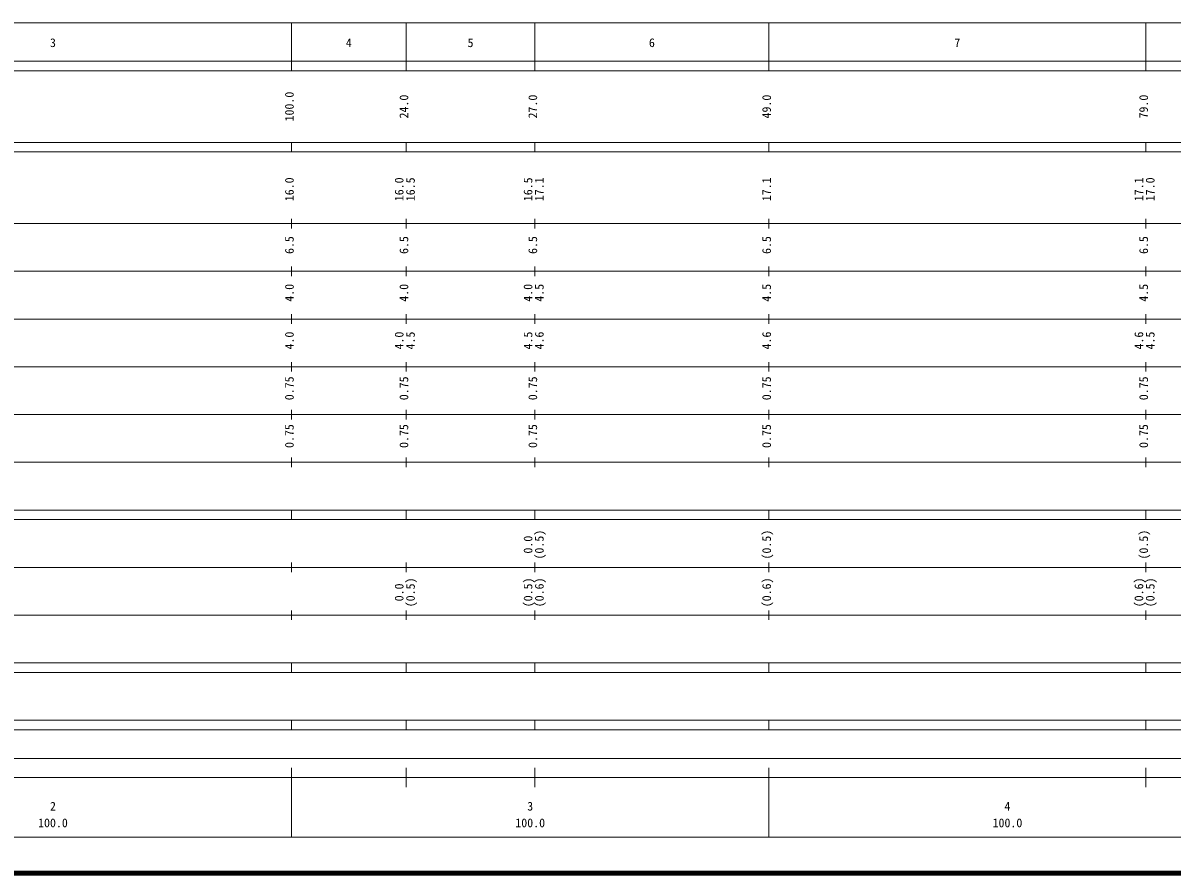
# Model space of a CAD drawing. Units: millimetres on the paper, enlarged 1000 times. Extents: x 40000 to 680000, y 20000 to 380000.
# Drawn here: x 211719 to 452485, y 20000 to 198000 of the extents above; entities that cross this region are included whole.
import ezdxf
from ezdxf.enums import TextEntityAlignment as Align

# ---------------------------------------------------------------- set-up
doc = ezdxf.new("R2010")
doc.units = ezdxf.units.MM
doc.header["$LTSCALE"] = 1000
doc.layers.add('M-TTL', color=2, linetype='Continuous', lineweight=140)
doc.layers.add('M-TTL-BAND', color=7, linetype='Continuous', lineweight=13)
doc.styles.add('ＭＳ ゴシック', font='')
doc.styles.get('ＭＳ ゴシック').set_extended_font_data('MS Gothic')

msp = doc.modelspace()

# ---------------------------------------------------------------- linework, layer by layer
at = {"layer": 'M-TTL'}
msp.add_line((40000, 20000), (680000, 20000), dxfattribs=at)
at = {"layer": 'M-TTL-BAND'}
for p, q in [((68000, 198000), (579000, 198000)), ((268000, 188000), (268000, 198000)), ((292000, 188000), (292000, 198000)), ((319000, 188000), (319000, 198000)), ((368000, 188000), (368000, 198000)), ((447000, 188000), (447000, 198000)), ((40000, 190000), (579000, 190000)), ((40000, 188000), (579000, 188000)), ((40000, 173000), (579000, 173000)), ((40000, 171000), (579000, 171000)), ((268000, 171000), (268000, 173000)), ((292000, 171000), (292000, 173000)), ((319000, 171000), (319000, 173000)), ((368000, 171000), (368000, 173000)), ((447000, 171000), (447000, 173000)), ((268000, 155000), (268000, 157000)), ((292000, 155000), (292000, 157000)), ((319000, 155000), (319000, 157000)), ((368000, 155000), (368000, 157000)), ((447000, 155000), (447000, 157000)), ((40000, 156000), (579000, 156000)), ((268000, 145000), (268000, 147000)), ((292000, 145000), (292000, 147000)), ((319000, 145000), (319000, 147000)), ((368000, 145000), (368000, 147000)), ((447000, 145000), (447000, 147000)), ((46000, 146000), (579000, 146000)), ((52000, 136000), (579000, 136000)), ((268000, 135000), (268000, 137000)), ((292000, 135000), (292000, 137000)), ((319000, 135000), (319000, 137000)), ((368000, 135000), (368000, 137000)), ((447000, 135000), (447000, 137000)), ((46000, 126000), (579000, 126000)), ((268000, 125000), (268000, 127000)), ((292000, 125000), (292000, 127000)), ((319000, 125000), (319000, 127000)), ((368000, 125000), (368000, 127000)), ((447000, 125000), (447000, 127000)), ((52000, 116000), (579000, 116000)), ((268000, 115000), (268000, 117000)), ((292000, 115000), (292000, 117000)), ((319000, 115000), (319000, 117000)), ((368000, 115000), (368000, 117000)), ((447000, 115000), (447000, 117000)), ((46000, 106000), (579000, 106000)), ((268000, 105000), (268000, 107000)), ((292000, 105000), (292000, 107000)), ((319000, 105000), (319000, 107000)), ((368000, 105000), (368000, 107000)), ((447000, 105000), (447000, 107000)), ((40000, 96000), (579000, 96000)), ((40000, 94000), (579000, 94000)), ((268000, 94000), (268000, 96000)), ((292000, 94000), (292000, 96000)), ((319000, 94000), (319000, 96000)), ((368000, 94000), (368000, 96000)), ((447000, 94000), (447000, 96000)), ((268000, 83000), (268000, 85000)), ((292000, 83000), (292000, 85000)), ((319000, 83000), (319000, 85000)), ((368000, 83000), (368000, 85000)), ((447000, 83000), (447000, 85000)), ((49000, 84000), (579000, 84000)), ((268000, 73000), (268000, 75000)), ((292000, 73000), (292000, 75000)), ((319000, 73000), (319000, 75000)), ((368000, 73000), (368000, 75000)), ((447000, 73000), (447000, 75000)), ((40000, 74000), (579000, 74000)), ((40000, 64000), (579000, 64000)), ((268000, 62000), (268000, 64000)), ((292000, 62000), (292000, 64000)), ((319000, 62000), (319000, 64000)), ((368000, 62000), (368000, 64000)), ((447000, 62000), (447000, 64000)), ((40000, 62000), (579000, 62000)), ((40000, 52000), (579000, 52000)), ((268000, 50000), (268000, 52000)), ((292000, 50000), (292000, 52000)), ((319000, 50000), (319000, 52000)), ((368000, 50000), (368000, 52000)), ((447000, 50000), (447000, 52000)), ((40000, 50000), (579000, 50000)), ((71000, 44000), (565000, 44000)), ((268000, 27500), (268000, 42000)), ((292000, 38000), (292000, 42000)), ((319000, 38000), (319000, 42000)), ((368000, 27500), (368000, 42000)), ((447000, 38000), (447000, 42000)), ((40000, 40000), (579000, 40000)), ((68000, 27500), (579000, 27500))]:
    msp.add_line(p, q, dxfattribs=at)

# ---------------------------------------------------------------- texts
at = {"layer": 'M-TTL-BAND', "style": 'ＭＳ ゴシック'}
for s, p in [('3', (218000, 192405)), ('4', (280000, 192405)), ('5', (305500, 192405)), ('6', (343500, 192405)), ('7', (407500, 192405)), ('2', (218000, 32523)), ('3', (318000, 32523)), ('4', (418000, 32523)), ('100.0', (218000, 29033)), ('100.0', (318000, 29033)), ('100.0', (418000, 29033))]:
    msp.add_text(s, height=1833, dxfattribs=at).set_placement(p, align=Align.BOTTOM_CENTER)
for s, p in [('100.0', (269000, 180500)), ('24.0', (293000, 180500)), ('27.0', (320000, 180500)), ('49.0', (369000, 180500)), ('79.0', (448000, 180500)), ('16.0', (269000, 163174)), ('16.0', (292000, 163174)), ('16.5', (294370, 163174)), ('16.5', (319000, 163174)), ('17.1', (321370, 163174)), ('17.1', (369000, 163174)), ('17.1', (447000, 163174)), ('17.0', (449370, 163174)), ('6.5', (269000, 151500)), ('6.5', (293000, 151500)), ('6.5', (320000, 151500)), ('6.5', (369000, 151500)), ('6.5', (448000, 151500)), ('4.0', (269000, 141500)), ('4.0', (293000, 141500)), ('4.0', (319000, 141500)), ('4.5', (321370, 141500)), ('4.5', (369000, 141500)), ('4.5', (448000, 141500)), ('4.0', (269000, 131500)), ('4.0', (292000, 131500)), ('4.5', (294370, 131500)), ('4.5', (319000, 131500)), ('4.6', (321370, 131500)), ('4.6', (369000, 131500)), ('4.6', (447000, 131500)), ('4.5', (449370, 131500)), ('0.75', (269000, 121500)), ('0.75', (293000, 121500)), ('0.75', (320000, 121500)), ('0.75', (369000, 121500)), ('0.75', (448000, 121500)), ('0.75', (269000, 111500)), ('0.75', (293000, 111500)), ('0.75', (320000, 111500)), ('0.75', (369000, 111500)), ('0.75', (448000, 111500)), ('(0.5)', (321370, 88764)), ('(0.5)', (369000, 88764)), ('(0.5)', (448000, 88764)), ('0.0', (319000, 88764)), ('0.0', (292000, 78764)), ('(0.5)', (294370, 78764)), ('(0.5)', (319000, 78764)), ('(0.6)', (321370, 78764)), ('(0.6)', (369000, 78764)), ('(0.6)', (447000, 78764)), ('(0.5)', (449370, 78764))]:
    msp.add_text(s, height=1833, rotation=90, dxfattribs=at).set_placement(p, align=Align.BOTTOM_CENTER)

doc.saveas('drawing.dxf')
